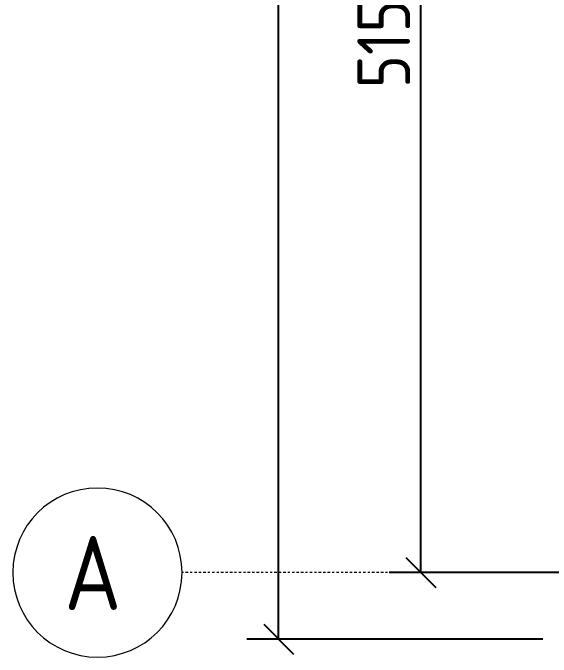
# Model space of a CAD drawing. Header units: millimetres. Extents: x -174154 to -170572, y -111302 to -109817.
# Drawn here: x -174153.51 to -174128.05, y -110625.64 to -110595.16 of the extents above; entities that cross this region are included whole.
import ezdxf

# ---------------------------------------------------------------- set-up
doc = ezdxf.new("R2010")
doc.units = ezdxf.units.MM
doc.linetypes.add('ACAD_ISO02W100', pattern=[15, 12, -3])
doc.linetypes.add('ADSK_Линия сетки', pattern=[21, 12, -3, 3, -3])
doc.layers.get('Defpoints').update_dxf_attribs({"color": 70})
for name, color, linetype, lineweight in [('!Подложка', 252, 'ACAD_ISO02W100', 25), ('Оси', 7, 'Continuous', 9), ('Размеры', 7, 'Continuous', 9)]:
    doc.layers.add(name, color=color, linetype=linetype, lineweight=lineweight)
doc.styles.add('GOST Common', font='GOST Common.ttf', dxfattribs={"width": 0.9, "height": 250})
doc.styles.add('GOST Common_1', font='GOST Common.ttf', dxfattribs={"width": 0.9, "height": 350})
doc.dimstyles.new('ADSK_Проверочный', dxfattribs={"dimscale": 304.8, "dimtxt": 251.428749, "dimasz": 0.463911, "dimexe": 0.492126, "dimexo": 0.492126, "dimgap": 0.164042, "dimtad": 1, "dimdec": 0, "dimdsep": 46, "dimtxsty": 'GOST Common', "dimblk1": 'OBLIQUE', "dimblk2": 'OBLIQUE', "dimsah": 1, "dimcen": 0.09, "dimazin": 0, "dimtfac": 1, "dimtdec": 4, "dimtix": 1, "dimtmove": 0, "dimatfit": 3, "dimfxl": 1, "dimtvp": 1, "dimtolj": 1, "dimtzin": 0, "dimarcsym": 2})

# ---------------------------------------------------------------- blocks, each defined once
blk = doc.blocks.new('Ось сетки - D8-4846-В_АР_ПЭ_02 Этаж')
at = {"layer": 'Оси', "lineweight": 18}
for start, end in [(360, 180), (180, 360)]:
    blk.add_arc((0, 0), 4, start, end, dxfattribs=at)
blk = doc.blocks.new('_Oblique')
at = {"color": 0, "linetype": 'ByBlock', "lineweight": -2}
blk.add_line((-0.5, -0.5), (0.5, 0.5), dxfattribs=at)
blk = doc.blocks.new('*D506')
at = {"layer": 'Defpoints', "color": 0, "transparency": 16777216}
for p in [(-727.1, 5465), (330, 5465), (330, 315)]:
    blk.add_point(p, dxfattribs=at)
at = {"layer": 'Размеры', "color": 0, "lineweight": -2, "transparency": 16777216}
for p, q in [((180, 5465), (-877.1, 5465)), ((-727.1, 315), (-727.1, 5465)), ((180, 315), (-877.1, 315))]:
    blk.add_line(p, q, dxfattribs=at)
at = {"layer": 'Размеры', "color": 0, "lineweight": -2, "transparency": 16777216, "xscale": 141.4, "yscale": 141.4, "zscale": 141.4}
for p, rotation in [((-727.1, 5465), 90), ((-727.1, 315), 270)]:
    blk.add_blockref('_Oblique', p, dxfattribs=dict(at, rotation=rotation))
at = {"layer": 'Размеры', "color": 0, "transparency": 16777216, "insert": (-902.1, 2890), "char_height": 250, "width": 700.591, "attachment_point": 5, "rotation": 90, "style": 'GOST Common'}
blk.add_mtext('\\A1;5150', dxfattribs=at)
blk = doc.blocks.new('*D508')
at = {"layer": 'Defpoints', "color": 0, "transparency": 16777216}
for p in [(-1399.35439, 14680), (0, 14680), (0, 0)]:
    blk.add_point(p, dxfattribs=at)
at = {"layer": 'Размеры', "color": 0, "lineweight": -2, "transparency": 16777216}
for p, q in [((-150, 14680), (-1549.35439, 14680)), ((-1399.35439, 0), (-1399.35439, 14680)), ((-150, 0), (-1549.35439, 0))]:
    blk.add_line(p, q, dxfattribs=at)
at = {"layer": 'Размеры', "color": 0, "lineweight": -2, "transparency": 16777216, "xscale": 141.4, "yscale": 141.4, "zscale": 141.4}
for p, rotation in [((-1399.35439, 14680), 90), ((-1399.35439, 0), 270)]:
    blk.add_blockref('_Oblique', p, dxfattribs=dict(at, rotation=rotation))
at = {"layer": 'Размеры', "color": 0, "transparency": 16777216, "insert": (-1574.35439, 7340), "char_height": 250, "width": 915.3711068, "attachment_point": 5, "rotation": 90, "style": 'GOST Common'}
blk.add_mtext('\\A1;14680', dxfattribs=at)
blk = doc.blocks.new('A$C02fe7d8c')
at = {"layer": 'Оси', "linetype": 'ADSK_Линия сетки'}
blk.add_line((32780, 315), (-1856.4, 315), dxfattribs=at)
at = {"layer": 'Оси', "lineweight": 18, "xscale": 99.99999999999993, "yscale": 99.99999999999993, "zscale": 99.99999999999993, "rotation": 89.99999999999982}
blk.add_blockref('Ось сетки - D8-4846-В_АР_ПЭ_02 Этаж', (-2256.4, 315), dxfattribs=at)
at = {"layer": 'Оси', "insert": (-2413.2, 488.2), "char_height": 350, "width": 346.329, "attachment_point": 1, "style": 'GOST Common_1'}
blk.add_mtext('\\fGOST Common|b0|i0|c204|p34|;\\W.9;А', dxfattribs=at)
at = {"layer": 'Размеры'}
for base, p1, p2, override, picture, middle in [((-1399.4, 14680), (0, 0), (0, 14680), {"dimpost": '<>', "dimfxl": 14680}, '*D508', (-1574.4, 7340)), ((-727.1, 5465), (330, 315), (330, 5465), {"dimpost": '<>', "dimfxl": 5150}, '*D506', (-902.1, 2890))]:
    dim = blk.add_linear_dim(base=base, p1=p1, p2=p2, angle=90, dimstyle='ADSK_Проверочный', override=override, dxfattribs=at)
    dim.commit()
    dim.dimension.update_dxf_attribs({"geometry": picture, "text_midpoint": middle})

msp = doc.modelspace()

# ---------------------------------------------------------------- block references
at = {"layer": '!Подложка', "ltscale": 20, "xscale": 0.01, "yscale": 0.01, "zscale": 0.01}
msp.add_blockref('A$C02fe7d8c', (-174126.95, -110624.788), dxfattribs=at)

doc.saveas('drawing.dxf')
